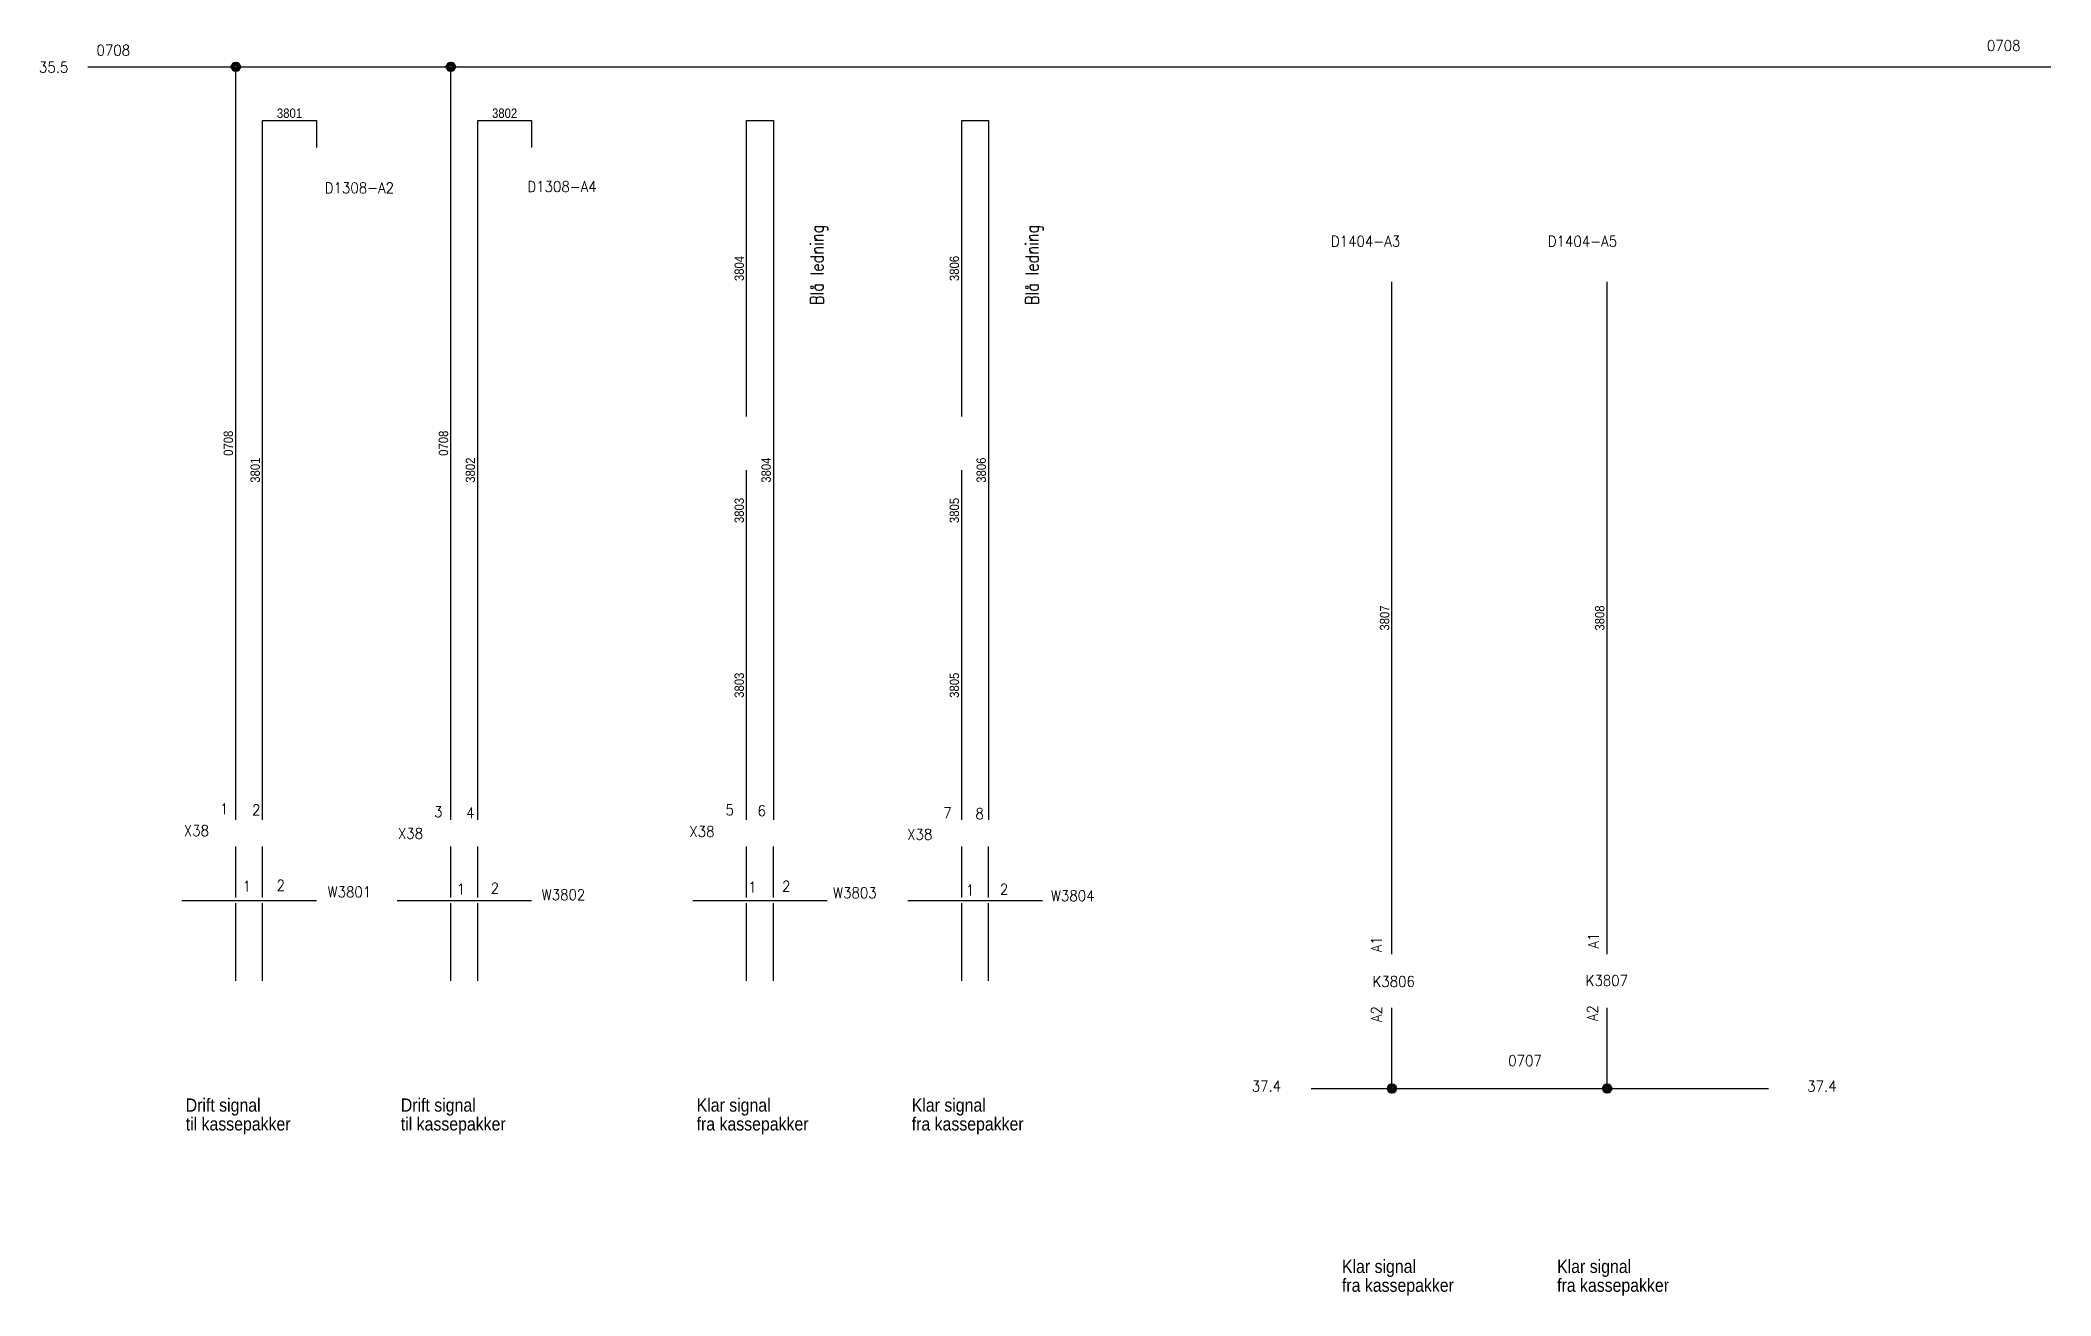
# Model space of a CAD drawing. Header units: millimetres. Extents: x 19 to 392, y 31 to 265.
import ezdxf
from ezdxf.enums import TextEntityAlignment as Align

# ---------------------------------------------------------------- set-up
doc = ezdxf.new("R2010")
doc.units = ezdxf.units.MM
doc.layers.get('0').update_dxf_attribs({"linetype": 'CONTINUOUS'})
doc.styles.add('Caddy_Vectorfont1p', font='Caddy_Vectorfont1p')
doc.styles.get("Standard").update_dxf_attribs({"font": 'standard'})

msp = doc.modelspace()

# ---------------------------------------------------------------- linework, layer by layer
at = {"linetype": 'CONTINUOUS', "lineweight": 25}
for p, q in [((27.5, 260), (55, 260)), ((55, 260), (75, 260)), ((55, 260), (55, 260)), ((55, 120), (55, 260)), ((75, 260), (95, 260)), ((95, 260), (270, 260)), ((95, 120), (95, 260)), ((270, 260), (392.5, 260)), ((60, 120), (60, 250)), ((60, 250), (70, 250)), ((70, 250), (70, 245)), ((100, 120), (100, 250)), ((100, 250), (110, 250)), ((110, 250), (110, 245)), ((150, 195), (150, 250)), ((150, 250), (155, 250)), ((155, 250), (155, 120)), ((190, 195), (190, 250)), ((190, 250), (195, 250)), ((195, 250), (195, 120)), ((270, 95), (270, 220)), ((310, 95), (310, 220)), ((150, 170), (150, 185)), ((190, 170), (190, 185)), ((150, 170), (150, 170)), ((150, 120), (150, 170)), ((190, 170), (190, 170)), ((190, 120), (190, 170)), ((55, 105.5), (55, 115)), ((60, 105.5), (60, 115)), ((95, 105.5), (95, 115)), ((100, 105.5), (100, 115)), ((150, 105.5), (150, 115)), ((155, 105.5), (155, 115)), ((190, 105.5), (190, 115)), ((195, 105.5), (195, 115)), ((45, 105), (70, 105)), ((85, 105), (110, 105)), ((140, 105), (165, 105)), ((180, 105), (205, 105)), ((55, 90), (55, 104.5)), ((60, 90), (60, 104.5)), ((95, 90), (95, 104.5)), ((100, 90), (100, 104.5)), ((150, 90), (150, 104.5)), ((155, 90), (155, 104.5)), ((190, 90), (190, 104.5)), ((195, 90), (195, 104.5)), ((270, 70), (270, 85)), ((310, 70), (310, 85)), ((255, 70), (270, 70)), ((270, 70), (310, 70)), ((310, 70), (340, 70))]:
    msp.add_line(p, q, dxfattribs=at)
at = {"lineweight": 40}
for centre, radius in [((55, 260), 0.8), ((55, 260), 0.6), ((55, 260), 0.4), ((95, 260), 0.8), ((95, 260), 0.6), ((95, 260), 0.4), ((270, 70), 0.8), ((270, 70), 0.6), ((270, 70), 0.4), ((310, 70), 0.8), ((310, 70), 0.6), ((310, 70), 0.4)]:
    msp.add_circle(centre, radius, dxfattribs=at)

# ---------------------------------------------------------------- texts
at = {"lineweight": 25, "style": 'Caddy_Vectorfont1p', "width": 0.9}
for s, p in [('3801', (65, 250.5)), ('3802', (105, 250.5))]:
    msp.add_text(s, height=1.75, dxfattribs=at).set_placement(p, align=Align.CENTER)
at = {"lineweight": 25, "width": 0.9}
for p in [(164.3, 215.7), (204.3, 215.7)]:
    msp.add_text('Blå ledning', height=2.45, rotation=90, dxfattribs=at).set_placement(p)
at = {"lineweight": 25, "style": 'Caddy_Vectorfont1p', "width": 0.9}
for s, p in [('3804', (149.5, 222.5)), ('3806', (189.5, 222.5)), ('0708', (54.5, 190)), ('0708', (94.5, 190)), ('3801', (59.5, 185)), ('3802', (99.5, 185)), ('3804', (154.5, 185)), ('3806', (194.5, 185)), ('3803', (149.5, 177.5)), ('3805', (189.5, 177.5)), ('3807', (269.5, 157.5)), ('3808', (309.5, 157.5)), ('3803', (149.5, 145)), ('3805', (189.5, 145))]:
    msp.add_text(s, height=1.75, rotation=90, dxfattribs=at).set_placement(p, align=Align.CENTER)
for s, p in [('Drift signal', (45.7, 65.7)), ('Drift signal', (85.7, 65.7)), ('Klar signal', (140.7, 65.7)), ('Klar signal', (180.7, 65.7)), ('til kassepakker', (45.7, 62.2)), ('til kassepakker', (85.7, 62.2)), ('fra kassepakker', (140.7, 62.2)), ('fra kassepakker', (180.7, 62.2)), ('Klar signal', (260.7, 35.7)), ('Klar signal', (300.7, 35.7)), ('fra kassepakker', (260.7, 32.2)), ('fra kassepakker', (300.7, 32.2))]:
    msp.add_text(s, height=2.45, dxfattribs=at).set_placement(p)
at = {"char_height": 2, "attachment_point": 1}
for s, insert, width in [('0708', (29.11, 264.09), 5.5556), ('0708', (380.62, 264.95), 5.5556), ('35.5', (18.41, 260.93), 4.6667), ('D1308-A2', (71.55, 238.49), 12), ('D1308-A4', (109.23, 238.73), 12.2222), ('D1404-A3', (258.64, 228.56), 12.4444), ('D1404-A5', (298.97, 228.56), 12.4444), ('1', (52.08, 123), 0.4444), ('2', (58.04, 122.82), 0.8889), ('3', (91.89, 122.47), 0.8889), ('4', (97.85, 122.29), 1.1111), ('5', (146.07, 122.82), 0.8889), ('6', (152.03, 122.65), 0.8889), ('7', (186.58, 122.29), 0.8889), ('8', (192.54, 122.12), 0.8889), ('X38', (45.35, 118.96), 4.4444), ('X38', (85.15, 118.44), 4.4444), ('X38', (139.34, 118.79), 4.4444), ('X38', (179.85, 118.26), 4.4444), ('1', (56.29, 108.62), 0.4444), ('2', (62.6, 108.79), 0.8889), ('1', (150.28, 108.44), 0.4444), ('2', (156.59, 108.62), 0.8889), ('W3801', (72.07, 107.56), 7.9444), ('1', (96.1, 108.09), 0.4444), ('2', (102.41, 108.27), 0.8889), ('W3802', (111.88, 107.04), 8.3889), ('W3803', (166.06, 107.39), 8.3889), ('1', (190.79, 107.92), 0.4444), ('2', (197.1, 108.09), 0.8889), ('W3804', (206.57, 106.86), 8.6111), ('K3806', (266.37, 90.91), 7.3333), ('K3807', (306, 91.08), 7.3333), ('0707', (291.62, 76.18), 5.5556), ('37.4', (243.92, 71.44), 4.8889), ('37.4', (347.21, 71.44), 4.8889)]:
    msp.add_mtext(s, dxfattribs=dict(at, insert=insert, width=width))
at = {"char_height": 2, "attachment_point": 1, "rotation": 90}
for s, insert, width in [('A1', (266.12, 95.32), 2.4444), ('A1', (306.45, 96.02), 2.4444), ('A2', (266.12, 82.35), 2.8889), ('A2', (306.28, 82.52), 2.8889)]:
    msp.add_mtext(s, dxfattribs=dict(at, insert=insert, width=width))

doc.saveas('drawing.dxf')
